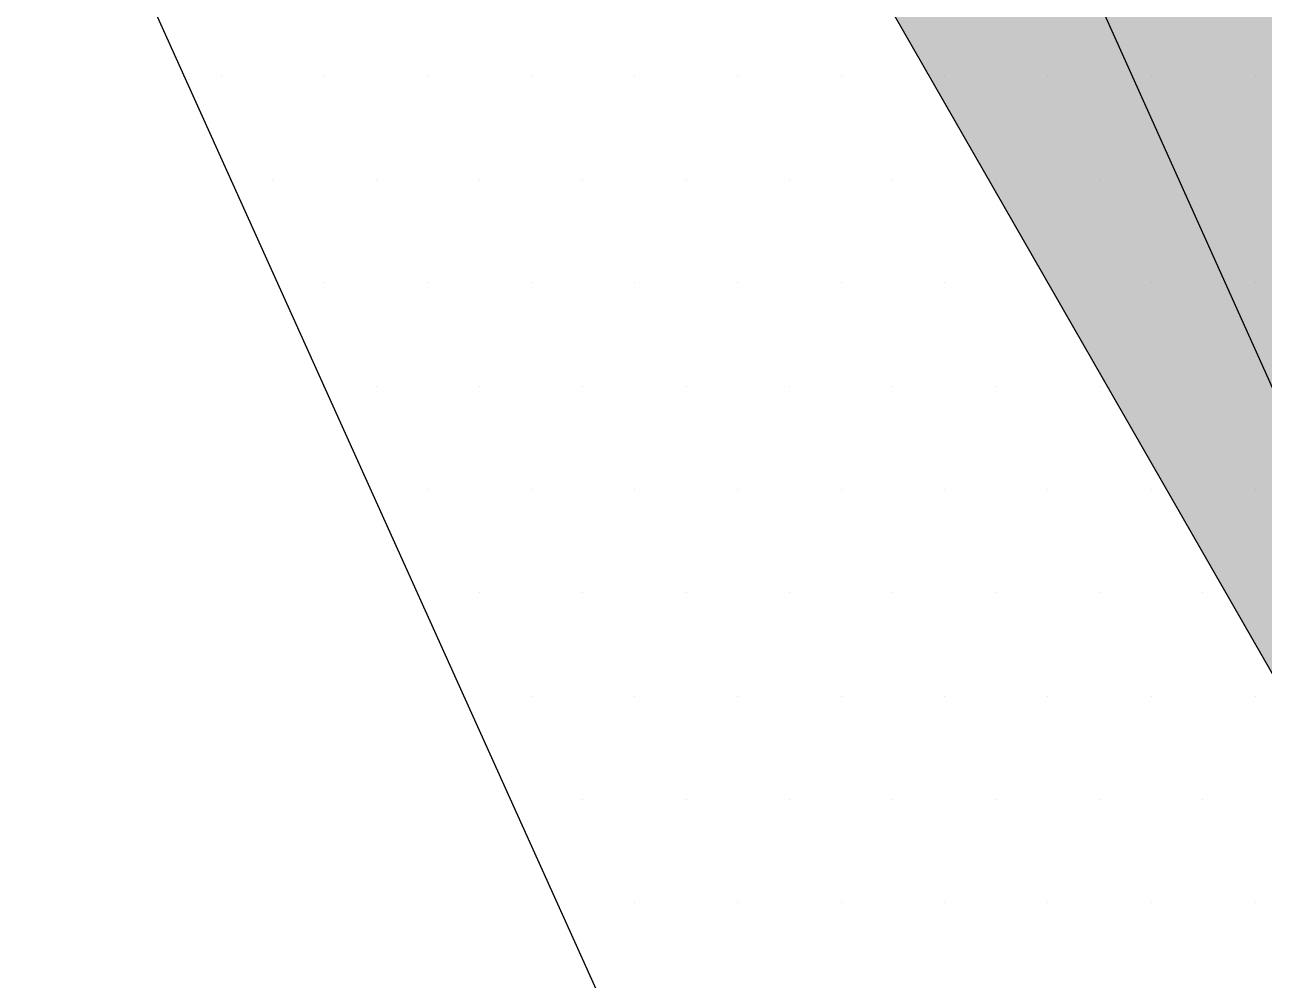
# Model space of a CAD drawing. Header units: millimetres. Extents: x -1573 to 210, y -360 to 557.
# Drawn here: x -491.954 to -491.294, y 16.558 to 17.067 of the extents above; entities that cross this region are included whole.
import ezdxf

# ---------------------------------------------------------------- set-up
doc = ezdxf.new("R2010")
doc.units = ezdxf.units.MM
doc.header["$LTSCALE"] = 2
doc.linetypes.add('CACHEX2', pattern=[0.75, 0.5, -0.25])
for name, color, linetype in [('CALQUE_7', 4, 'Continuous'), ('CARTOUCHE', 7, 'Continuous'), ('rosace', 7, 'Continuous')]:
    doc.layers.add(name, color=color, linetype=linetype)

# ---------------------------------------------------------------- blocks, each defined once
blk = doc.blocks.new('A$C715108E3')
at = {"layer": 'CALQUE_7', "color": 131}
for p, q in [((-3.4488, -23.6976), (-3.4488, -23.6976)), ((-3.415, -23.6976), (-3.415, -23.6976)), ((-3.3236, -23.6976), (-3.3236, -23.6976)), ((-3.2318, -23.6976), (-3.2318, -23.6976)), ((-3.1399, -23.6976), (-3.1399, -23.6976)), ((-3.0485, -23.6976), (-3.0485, -23.6976)), ((-2.9566, -23.6976), (-2.9566, -23.6976)), ((-2.8648, -23.6976), (-2.8648, -23.6976)), ((-2.7733, -23.6976), (-2.7733, -23.6976)), ((-2.6815, -23.6976), (-2.6815, -23.6976)), ((-2.5895, -23.6976), (-2.5895, -23.6976)), ((-2.4975, -23.6976), (-2.4975, -23.6976)), ((-3.4072, -23.7891), (-3.4072, -23.7891)), ((-3.3693, -23.7891), (-3.3693, -23.7891)), ((-3.2775, -23.7891), (-3.2775, -23.7891)), ((-3.186, -23.7891), (-3.186, -23.7891)), ((-3.0942, -23.7891), (-3.0942, -23.7891)), ((-3.0024, -23.7891), (-3.0024, -23.7891)), ((-2.9109, -23.7891), (-2.9109, -23.7891)), ((-2.8191, -23.7891), (-2.8191, -23.7891)), ((-2.727, -23.7891), (-2.727, -23.7891)), ((-2.6358, -23.7891), (-2.6358, -23.7891)), ((-2.5439, -23.7891), (-2.5439, -23.7891)), ((-3.3654, -23.8804), (-3.3654, -23.8804)), ((-3.3236, -23.8804), (-3.3236, -23.8804)), ((-3.2318, -23.8804), (-3.2318, -23.8804)), ((-3.1399, -23.8804), (-3.1399, -23.8804)), ((-3.0485, -23.8804), (-3.0485, -23.8804)), ((-2.9566, -23.8804), (-2.9566, -23.8804)), ((-2.8648, -23.8804), (-2.8648, -23.8804)), ((-2.7733, -23.8804), (-2.7733, -23.8804)), ((-2.6815, -23.8804), (-2.6815, -23.8804)), ((-2.5895, -23.8804), (-2.5895, -23.8804)), ((-2.4975, -23.8804), (-2.4975, -23.8804)), ((-3.3243, -23.973), (-3.3243, -23.973)), ((-3.2775, -23.973), (-3.2775, -23.973)), ((-3.186, -23.973), (-3.186, -23.973)), ((-3.0942, -23.973), (-3.0942, -23.973)), ((-3.0024, -23.973), (-3.0024, -23.973)), ((-2.9109, -23.973), (-2.9109, -23.973)), ((-2.8191, -23.973), (-2.8191, -23.973)), ((-2.727, -23.973), (-2.727, -23.973)), ((-2.6358, -23.973), (-2.6358, -23.973)), ((-2.5439, -23.973), (-2.5439, -23.973)), ((-3.2827, -24.0642), (-3.2827, -24.0642)), ((-3.2318, -24.0642), (-3.2318, -24.0642)), ((-3.1399, -24.0642), (-3.1399, -24.0642)), ((-3.0485, -24.0642), (-3.0485, -24.0642)), ((-2.9566, -24.0642), (-2.9566, -24.0642)), ((-2.8648, -24.0642), (-2.8648, -24.0642)), ((-2.7733, -24.0642), (-2.7733, -24.0642)), ((-2.6815, -24.0642), (-2.6815, -24.0642)), ((-2.5895, -24.0642), (-2.5895, -24.0642)), ((-2.4975, -24.0642), (-2.4975, -24.0642)), ((-3.2415, -24.1555), (-3.2415, -24.1555)), ((-3.186, -24.1555), (-3.186, -24.1555)), ((-3.0942, -24.1555), (-3.0942, -24.1555)), ((-3.0024, -24.1555), (-3.0024, -24.1555)), ((-2.9109, -24.1555), (-2.9109, -24.1555)), ((-2.8191, -24.1555), (-2.8191, -24.1555)), ((-2.727, -24.1555), (-2.727, -24.1555)), ((-2.6358, -24.1555), (-2.6358, -24.1555)), ((-2.5439, -24.1555), (-2.5439, -24.1555)), ((-3.2003, -24.2481), (-3.2003, -24.2481)), ((-3.1399, -24.2481), (-3.1399, -24.2481)), ((-3.0485, -24.2481), (-3.0485, -24.2481)), ((-2.9566, -24.2481), (-2.9566, -24.2481)), ((-2.8648, -24.2481), (-2.8648, -24.2481)), ((-2.7733, -24.2481), (-2.7733, -24.2481)), ((-2.6815, -24.2481), (-2.6815, -24.2481)), ((-2.5895, -24.2481), (-2.5895, -24.2481)), ((-2.4975, -24.2481), (-2.4975, -24.2481)), ((-3.1587, -24.3394), (-3.1587, -24.3394)), ((-3.0942, -24.3394), (-3.0942, -24.3394)), ((-3.0024, -24.3394), (-3.0024, -24.3394)), ((-2.9109, -24.3394), (-2.9109, -24.3394)), ((-2.8191, -24.3394), (-2.8191, -24.3394)), ((-2.727, -24.3394), (-2.727, -24.3394)), ((-2.6358, -24.3394), (-2.6358, -24.3394)), ((-2.5439, -24.3394), (-2.5439, -24.3394)), ((-3.1176, -24.4306), (-3.1176, -24.4306)), ((-3.0485, -24.4306), (-3.0485, -24.4306)), ((-2.9566, -24.4306), (-2.9566, -24.4306)), ((-2.8648, -24.4306), (-2.8648, -24.4306)), ((-2.7733, -24.4306), (-2.7733, -24.4306)), ((-2.6815, -24.4306), (-2.6815, -24.4306)), ((-2.5895, -24.4306), (-2.5895, -24.4306)), ((-2.4975, -24.4306), (-2.4975, -24.4306))]:
    blk.add_line(p, q, dxfattribs=at)
blk.add_lwpolyline([(-5.0186, -17.1537), (-4.9784, -19.1278), (-5.3896, -19.2331), (-4.7123, -20.7884), (-8.4641, -25.8566), (-8.5996, -26.1134), (-8.0987, -26.1134), (-7.2053, -26.0731), (-6.6093, -26.0457), (-6.203, -25.613), (-3.9696, -22.5417), (-2.7917, -25.1531), (-2.6026, -25.1257), (-1.9525, -24.8418), (-1.3029, -24.5438), (-2.3854, -21.8923), (1.9656, -22.2806)], dxfattribs=at)
blk = doc.blocks.new('A$C581E6685')
at = {"layer": 'rosace'}
for color, points in [(142, [(-45.3965, 37.4846), (-39.5666, 28.8703), (-39.344, 28.5414), (-39.8519, 24.2064), (-36.9477, 25.4853), (-26.3566, 30.2032), (-36.1863, 24.0789), (-38.2746, 22.2236), (-38.1337, 21.2132), (-33.6363, 11.1845), (-39.5393, 21.4709), (-40.6525, 23.2405), (-42.0615, 23.3525), (-53.1072, 18.3767), (-43.3972, 24.4856), (-40.4756, 26.2259), (-40.684, 26.8894)]), (140, [(-45.3965, 37.4846), (-41.9745, 25.9278), (-41.7809, 23.8865), (-42.0615, 23.3525), (-44.9268, 21.9767), (-53.1072, 18.3767), (-40.8028, 21.6905), (-39.5666, 22.0268), (-38.2746, 22.2236), (-38.1337, 21.2132), (-33.6363, 11.1845), (-36.0802, 21.4612), (-37.3405, 24.3346), (-37.4251, 24.9804), (-36.9477, 25.4853), (-26.3566, 30.2032), (-37.8747, 26.8339), (-39.7286, 26.4119), (-40.3751, 26.6371), (-40.684, 26.8894)])]:
    blk.add_hatch(color=color, dxfattribs=at).paths.add_polyline_path(points)
at = {"layer": 'rosace', "color": 142}
blk.add_lwpolyline([(-45.3965, 37.4846), (-39.3434, 28.5414), (-39.8519, 24.2064), (-36.9477, 25.4853), (-26.3566, 30.2032), (-36.1857, 24.0789), (-38.2739, 22.2236), (-38.1337, 21.2132), (-33.6358, 11.1845), (-39.5393, 21.4709), (-40.6518, 23.2405), (-42.0615, 23.3525), (-53.1072, 18.3767), (-43.3964, 24.4856), (-40.4756, 26.2259), (-40.6836, 26.8894)], close=True, dxfattribs=at)
at = {"layer": 'rosace', "color": 140}
blk.add_lwpolyline([(-45.3965, 37.4846), (-41.9745, 25.9278), (-41.7804, 23.8865), (-42.0615, 23.3525), (-44.9268, 21.9767), (-53.1072, 18.3767), (-40.8028, 21.6905), (-39.5666, 22.0268), (-38.2739, 22.2236), (-38.1337, 21.2132), (-33.6358, 11.1845), (-36.0802, 21.4612), (-37.3405, 24.3346), (-37.4251, 24.9804), (-36.9477, 25.4853), (-26.3566, 30.2032), (-37.8741, 26.8339), (-39.7286, 26.4119), (-40.3748, 26.6371), (-40.6836, 26.8894)], close=True, dxfattribs=at)
at = {"layer": 'rosace', "color": 32, "linetype": 'CACHEX2', "ltscale": 1.5}
blk.add_ellipse((-38.0538, 23.8138), major_axis=(-19.0311, -3.534), ratio=0.590567, dxfattribs=at)
at = {"layer": 'rosace', "color": 32}
blk.add_ellipse((-37.6144, 23.8499), major_axis=(-13.5768, -4.2839), ratio=0.791971, dxfattribs=at)
at = {"layer": 'CARTOUCHE'}
blk.add_blockref('A$C715108E3', (-31.6739, 36.3189), dxfattribs=at)

msp = doc.modelspace()

# ---------------------------------------------------------------- linework, layer by layer
at = {"layer": 'CARTOUCHE'}
msp.add_rational_spline([(-508.06649, 33.7081), (-508.06649, 22.81694), (-508.06649, 11.92578), (-508.06649, 8.08578), (-504.22649, 8.08578), (-458.68722, 8.08578), (-413.14796, 8.08578), (-409.30796, 8.08578), (-409.30796, 11.92578), (-409.30796, 22.81694), (-409.30796, 33.7081), (-409.30796, 37.5481), (-413.14796, 37.5481), (-458.68722, 37.5481), (-504.22649, 37.5481), (-508.06649, 37.5481), (-508.06649, 33.7081)], [1, 1, 1, 0.707106781187, 1, 1, 1, 0.707106781187, 1, 1, 1, 0.707106781187, 1, 1, 1, 0.707106781187, 1], degree=2, knots=[0, 0, 0, 1, 1, 2.570796, 2.570796, 3.570796, 3.570796, 5.141593, 5.141593, 6.141593, 6.141593, 7.712389, 7.712389, 8.712389, 8.712389, 10.283185, 10.283185, 10.283185], dxfattribs=at)

# ---------------------------------------------------------------- block references
at = {"layer": 'CARTOUCHE', "xscale": 0.6, "yscale": 0.6, "zscale": 0.6}
msp.add_blockref('A$C581E6685', (-470.79575, 9.46636), dxfattribs=at)

doc.saveas('drawing.dxf')
